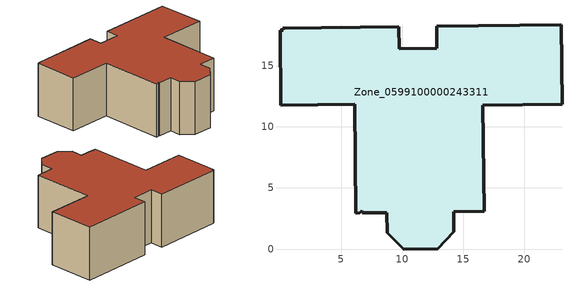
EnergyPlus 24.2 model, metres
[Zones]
Zone_0599100000243311
 floor ground (C_G): 9.75,16.39 12.84,16.43 12.82,18.23 23.01,18.35 23.09,11.85 16.6,11.79 16.71,3.08 14.22,3.05 14.24,1.41 12.9,0.01 10.14,0 8.77,1.34 8.75,2.98 6.73,2.96 6.71,3.15 6.52,2.95 6.22,2.95 6.11,11.84 0.07,11.77 0,17.93 0.27,17.93 0.22,17.98 0.21,18.07 9.74,18.19 z0
 wall outside (C_F): 6.22,2.95 6.52,2.95 6.71,3.15 6.73,2.96 8.75,2.98 8.77,1.34 10.14,0 12.9,0.01 14.24,1.41 14.22,3.05 16.71,3.08 16.6,11.79 23.09,11.85 23.01,18.35 12.82,18.23 12.84,16.43 9.75,16.39 9.74,18.19 0.21,18.07 0.22,17.98 0.27,17.93 0,17.93 0.07,11.77 6.11,11.84 6.22,2.95 z0:7.45
 roof outside (C_R): 0.27,17.93 0,17.93 0.07,11.77 6.11,11.84 6.22,2.95 6.52,2.95 6.71,3.15 6.73,2.96 8.75,2.98 8.77,1.34 10.14,0 12.9,0.01 14.24,1.41 14.22,3.05 16.71,3.08 16.6,11.79 23.09,11.85 23.01,18.35 12.82,18.23 12.84,16.43 9.75,16.39 9.74,18.19 0.21,18.07 0.22,17.98 z7.45
[BUILDING]
Pand.0599100000243311: North Axis=0; Terrain=City; Loads Convergence Tolerance Value=0.04; Temperature Convergence Tolerance Value=0.4; Solar Distribution=FullExterior; Maximum Number of Warmup Days=25; Minimum Number of Warmup Days=1
[Site:Location]
Rotterdam.The.Hague.AP_ZH_NLD Design_Conditions: Latitude=51.96; Longitude=4.45; Time Zone=1; Elevation=-4.5
[SITE:GROUNDTEMPERATURE:BUILDINGSURFACE]
18, 18, 18, 18, 18, 18, 18, 18, 18, 18, 18, 18
[MATERIAL] Thermal Absorptance=0.9; Solar Absorptance=0.7; Visible Absorptance=0.7
Name | Roughness | Thickness | Conductivity | Density | Specific Heat
G.D.1992-2005 | MediumSmooth | 0.15 | 0.06 | 540 | 1210
F.D.1992-2005 | Rough | 0.3 | 0.12 | 1920 | 840
R.D.1992-2005 | MediumRough | 0.2 | 0.08 | 1500 | 1000
[CONSTRUCTION]
C_G: G.D.1992-2005
C_F: F.D.1992-2005
C_R: R.D.1992-2005
[ZONE]
Zone_0599100000243311: Type=1; Multiplier=1; Ceiling Height=Autocalculate; Volume=Autocalculate; Floor Area=autocalculate; Part of Total Floor Area=Yes
[ZONEINFILTRATION:DESIGNFLOWRATE]
Infil_Zone_0599100000243311: Zone or ZoneList or Space or SpaceList=Zone_0599100000243311; Schedule=AlwaysOn; Design Flow Rate Calculation Method=Flow/Area; Flow Rate per Floor Area=0.0021; Constant Term Coefficient=1; Temperature Term Coefficient=0; Velocity Term Coefficient=0; Velocity Squared Term Coefficient=0
[HVACTEMPLATE:ZONE:IDEALLOADSAIRSYSTEM]
Zone_0599100000243311: Maximum Heating Supply Air Temperature=50; Minimum Cooling Supply Air Temperature=13; Maximum Heating Supply Air Humidity Ratio=0.0156; Minimum Cooling Supply Air Humidity Ratio=0.0077; Heating Limit=NoLimit; Cooling Limit=NoLimit; Dehumidification Control Type=ConstantSensibleHeatRatio; Cooling Sensible Heat Ratio=0.7; Dehumidification Setpoint=60; Humidification Control Type=None; Humidification Setpoint=30; Outdoor Air Method=None; Outdoor Air Flow Rate per Person=0.00944; Outdoor Air Flow Rate per Zone Floor Area=0; Outdoor Air Flow Rate per Zone=0; Demand Controlled Ventilation Type=None; Outdoor Air Economizer Type=NoEconomizer; Heat Recovery Type=None; Sensible Heat Recovery Effectiveness=0.7; Latent Heat Recovery Effectiveness=0.65
[ZONECONTROL:THERMOSTAT]
ThermostatControl_Zone_0599100000243311: Zone or ZoneList=Zone_0599100000243311; Control Type Schedule=DualSetpointControlType; Control 1=Thermostat_Zone_0599100000243311; Temperature Difference Between Cutout And Setpoint=0
[THERMOSTATSETPOINT:DUALSETPOINT]
Thermostat_Zone_0599100000243311: Heating Setpoint Temperature Schedule=HeatingSetpoint_Zone_0599100000243311; Cooling Setpoint Temperature Schedule=CoolingSetpoint_Zone_0599100000243311
[SCHEDULE:COMPACT]
HeatingSetpoint_Zone_0599100000243311: Through: 12/31, For: AllDays, Until: 24:00, 21
CoolingSetpoint_Zone_0599100000243311: Through: 12/31, For: AllDays, Until: 24:00, 24
DualSetpointControlType: Through: 12/31, For: AllDays, Until: 24:00, 4
AlwaysOn: Through: 12/31, For: AllDays, Until: 24:00, 1
